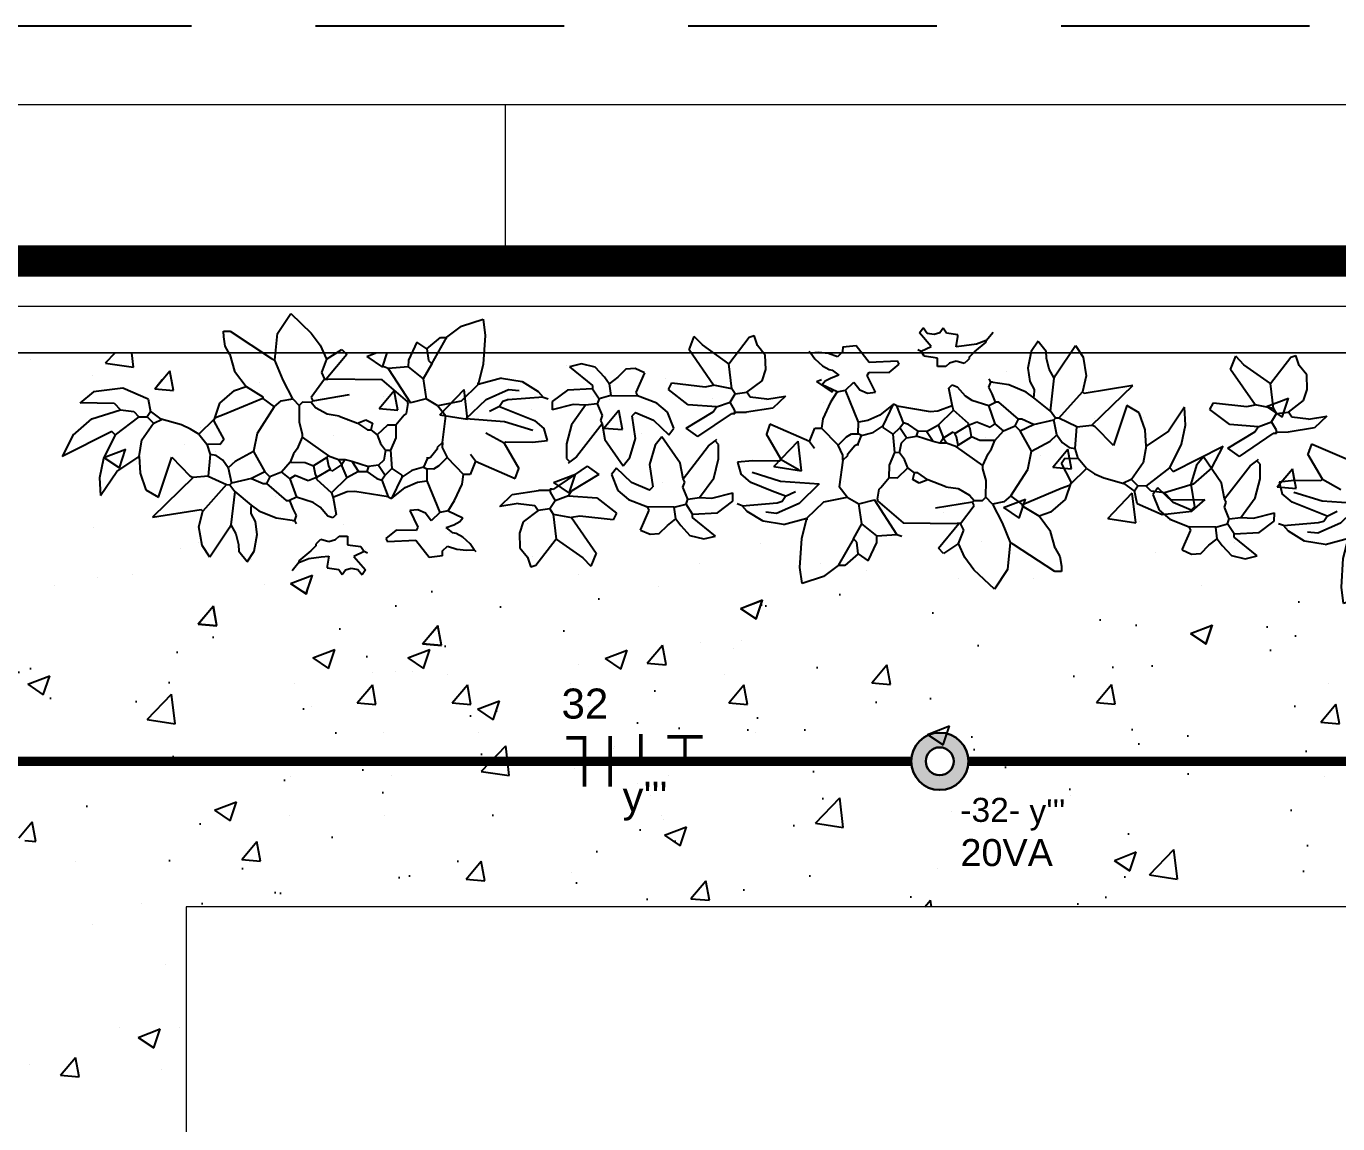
# Model space of a CAD drawing. Header units: millimetres. Extents: x 6597 to 20911, y -10306 to -132.
# Drawn here: x 12684.3 to 13103.3, y -4891.7 to -4541 of the extents above; entities that cross this region are included whole.
import ezdxf

# ---------------------------------------------------------------- set-up
doc = ezdxf.new("R2010")
doc.units = ezdxf.units.MM
doc.header["$LTSCALE"] = 25
doc.header["$MEASUREMENT"] = 0
for name, pattern in [('DASHDOT2', [12.7, 6.35, -3.175, 0, -3.175]), ('Dashed', [0.75, 0.5, -0.25]), ('HIDDEN2', [4.7625, 3.175, -1.5875])]:
    doc.linetypes.add(name, pattern=pattern)
doc.layers.add('CIRCUITOS', color=7, linetype='Continuous')
doc.layers.add('MAAI - VEGETAÇÃO', color=106, linetype='Continuous')
for name, color, linetype, lineweight in [('EL-Condutos', 5, 'Continuous', 30), ('MAAI - ALVENARIA', 7, 'Continuous', 0), ('P-SIMBOL', 1, 'Continuous', 30), ('TEXTO', 7, 'Continuous', 30)]:
    doc.layers.add(name, color=color, linetype=linetype, lineweight=lineweight)
doc.styles.add('Arial', font='arial.ttf')

# ---------------------------------------------------------------- blocks, each defined once
blk = doc.blocks.new('JVL')
for p, q in [((246.2644, -15.6832), (246.2854, -15.6508)), ((246.2854, -15.6508), (246.3188, -15.6819)), ((246.5375, -15.6858), (246.5609, -15.6677)), ((246.5609, -15.6677), (246.5955, -15.656)), ((246.5955, -15.656), (246.5993, -15.6819)), ((246.1773, -15.6807), (246.188, -15.6807)), ((246.1779, -15.6897), (246.1773, -15.6807)), ((246.188, -15.6807), (246.2553, -15.7237)), ((246.2607, -15.7264), (246.2644, -15.6832)), ((246.3188, -15.6819), (246.3336, -15.7013)), ((246.5055, -15.7049), (246.5271, -15.6861)), ((246.5136, -15.7291), (246.5375, -15.6858)), ((246.5271, -15.6861), (246.5378, -15.6861)), ((246.5993, -15.6819), (246.5968, -15.7285)), ((246.1804, -15.7052), (246.1779, -15.6897)), ((246.188, -15.7184), (246.1804, -15.7052)), ((246.3336, -15.7013), (246.3441, -15.7237)), ((246.3441, -15.7237), (246.3683, -15.7076)), ((246.3683, -15.7076), (246.3764, -15.7157)), ((246.4894, -15.6941), (246.4759, -15.7237)), ((246.5055, -15.7049), (246.4894, -15.6941)), ((246.5055, -15.7049), (246.5082, -15.7237)), ((246.188, -15.7184), (246.1961, -15.7453)), ((246.2553, -15.7237), (246.2607, -15.7264)), ((246.2743, -15.7583), (246.2607, -15.7264)), ((246.3441, -15.7237), (246.336, -15.7453)), ((246.3764, -15.7157), (246.3441, -15.756)), ((246.4759, -15.7237), (246.4759, -15.7345)), ((246.5136, -15.7291), (246.5002, -15.7533)), ((246.5082, -15.7237), (246.5136, -15.7291)), ((246.5968, -15.7285), (246.589, -15.7614)), ((246.755, -15.7257), (246.7358, -15.7306)), ((246.7358, -15.7306), (246.7735, -15.7602)), ((246.7773, -15.7309), (246.755, -15.7257)), ((246.7923, -15.7467), (246.7773, -15.7309)), ((246.1961, -15.7453), (246.2149, -15.7695)), ((246.336, -15.7453), (246.3414, -15.756)), ((246.4437, -15.7372), (246.4356, -15.7345)), ((246.4759, -15.7345), (246.4437, -15.7372)), ((246.4437, -15.7372), (246.4805, -15.7925)), ((246.4759, -15.7345), (246.5002, -15.7533)), ((246.6266, -15.7506), (246.589, -15.7614)), ((246.6266, -15.7506), (246.6598, -15.7557)), ((246.8004, -15.7575), (246.7923, -15.7467)), ((246.8138, -15.7467), (246.8004, -15.7575)), ((246.8267, -15.7335), (246.8138, -15.7467)), ((246.8415, -15.7322), (246.8267, -15.7335)), ((246.8569, -15.7387), (246.8415, -15.7322)), ((246.8569, -15.7387), (246.8434, -15.771)), ((246.1964, -15.7764), (246.2149, -15.7695)), ((246.2149, -15.7695), (246.2419, -15.7856)), ((246.2903, -15.7883), (246.2743, -15.7583)), ((246.3414, -15.756), (246.3199, -15.7856)), ((246.3414, -15.756), (246.3441, -15.756)), ((246.3441, -15.756), (246.3468, -15.756)), ((246.434, -15.756), (246.3468, -15.756)), ((246.4759, -15.791), (246.434, -15.756)), ((246.5002, -15.7533), (246.5055, -15.7856)), ((246.589, -15.7614), (246.5621, -15.7883)), ((246.589, -15.7614), (246.589, -15.7587)), ((246.6021, -15.7851), (246.6382, -15.7685)), ((246.6382, -15.7685), (246.6552, -15.7702)), ((246.6598, -15.7557), (246.6857, -15.7712)), ((246.6857, -15.7712), (246.6939, -15.7802)), ((246.7331, -15.7683), (246.7089, -15.7871)), ((246.7735, -15.7656), (246.7331, -15.7683)), ((246.7735, -15.7602), (246.7735, -15.7656)), ((246.7735, -15.7656), (246.7842, -15.7817)), ((246.8004, -15.7575), (246.8031, -15.7763)), ((246.8434, -15.771), (246.8461, -15.7763)), ((245.9689, -15.7813), (245.9472, -15.7999)), ((246.0162, -15.7751), (245.9689, -15.7813)), ((246.0571, -15.7922), (246.0162, -15.7751)), ((246.0571, -15.7922), (246.0616, -15.8125)), ((246.173, -15.7971), (246.1964, -15.7764)), ((246.2419, -15.7883), (246.18, -15.8152)), ((246.2419, -15.7856), (246.2419, -15.7883)), ((246.2419, -15.7883), (246.2607, -15.8018)), ((246.2607, -15.8018), (246.2718, -15.7919)), ((246.2718, -15.7919), (246.2903, -15.7883)), ((246.2903, -15.7883), (246.3011, -15.7991)), ((246.3064, -15.7937), (246.3011, -15.7991)), ((246.3199, -15.7937), (246.3064, -15.7937)), ((246.3199, -15.7856), (246.3226, -15.791)), ((246.3226, -15.791), (246.3199, -15.7937)), ((246.3274, -15.8023), (246.3199, -15.7937)), ((246.3226, -15.791), (246.3818, -15.7802)), ((246.4759, -15.7937), (246.4733, -15.8098)), ((246.4759, -15.7937), (246.4759, -15.791)), ((246.5055, -15.7856), (246.4805, -15.7925)), ((246.5244, -15.7964), (246.5055, -15.7856)), ((246.5621, -15.7883), (246.5244, -15.7964)), ((246.5698, -15.8172), (246.6021, -15.7851)), ((246.6293, -15.7883), (246.6239, -15.7964)), ((246.6374, -15.7856), (246.6293, -15.7883)), ((246.6939, -15.7802), (246.6374, -15.7856)), ((246.6939, -15.7802), (246.702, -15.7829)), ((246.7089, -15.7871), (246.7089, -15.8005)), ((246.7427, -15.7917), (246.7089, -15.8005)), ((246.7627, -15.7925), (246.7402, -15.8241)), ((246.7627, -15.7925), (246.7427, -15.7917)), ((246.7815, -15.7898), (246.7627, -15.7925)), ((246.7842, -15.7817), (246.7815, -15.7898)), ((246.7815, -15.7898), (246.7896, -15.8086)), ((246.8031, -15.7763), (246.7842, -15.7817)), ((246.8031, -15.7763), (246.8461, -15.7763)), ((246.8773, -15.7878), (246.8461, -15.7763)), ((246.8946, -15.8021), (246.8773, -15.7878)), ((245.948, -15.7991), (246.0024, -15.7991)), ((245.9669, -15.8247), (246.0131, -15.8098)), ((246.0024, -15.7991), (246.0131, -15.8098)), ((246.0131, -15.8098), (246.0347, -15.8125)), ((246.0347, -15.8125), (246.0427, -15.8206)), ((246.0616, -15.8125), (246.0562, -15.8206)), ((246.0789, -15.824), (246.0611, -15.8116)), ((246.1638, -15.826), (246.173, -15.7971)), ((246.18, -15.8152), (246.1665, -15.8206)), ((246.2607, -15.8018), (246.2338, -15.8448)), ((246.3011, -15.7991), (246.3011, -15.826)), ((246.346, -15.8126), (246.3274, -15.8023)), ((246.3656, -15.8152), (246.346, -15.8126)), ((246.3656, -15.8152), (246.3952, -15.826)), ((246.4706, -15.8125), (246.4571, -15.8287)), ((246.4733, -15.8098), (246.4706, -15.8125)), ((246.5244, -15.7964), (246.5378, -15.8125)), ((246.5325, -15.8556), (246.5378, -15.8125)), ((246.6239, -15.7964), (246.6078, -15.8045)), ((246.6239, -15.7964), (246.6455, -15.8045)), ((246.6455, -15.8045), (246.6804, -15.8179)), ((246.7896, -15.8086), (246.7869, -15.8167)), ((246.8434, -15.8032), (246.838, -15.8086)), ((246.844, -15.8448), (246.838, -15.8086)), ((246.8434, -15.8032), (246.8724, -15.815)), ((246.8724, -15.815), (246.8972, -15.8382)), ((246.9053, -15.8275), (246.8946, -15.8021)), ((245.9373, -15.8515), (245.9669, -15.8247)), ((246.0427, -15.8206), (246.0051, -15.8502)), ((246.0427, -15.8206), (246.0562, -15.8206)), ((246.0482, -15.8577), (246.0665, -15.8308)), ((246.067, -15.8314), (246.0562, -15.8206)), ((246.0806, -15.8245), (246.067, -15.8314)), ((246.1115, -15.8328), (246.0789, -15.824)), ((246.1262, -15.8394), (246.1115, -15.8328)), ((246.1638, -15.8233), (246.1396, -15.8475)), ((246.1638, -15.8233), (246.1638, -15.826)), ((246.1638, -15.826), (246.18, -15.8556)), ((246.3011, -15.826), (246.3064, -15.8448)), ((246.3952, -15.826), (246.4087, -15.8206)), ((246.3952, -15.826), (246.4114, -15.8367)), ((246.4087, -15.8206), (246.4194, -15.826)), ((246.4114, -15.8367), (246.4168, -15.8367)), ((246.4194, -15.826), (246.4168, -15.8367)), ((246.4168, -15.8367), (246.4275, -15.8448)), ((246.4437, -15.8287), (246.4275, -15.8448)), ((246.4571, -15.8287), (246.4437, -15.8287)), ((246.4571, -15.8287), (246.4572, -15.8489)), ((246.6322, -15.8207), (246.5698, -15.8172)), ((246.6782, -15.8344), (246.6322, -15.8207)), ((246.6804, -15.8179), (246.6966, -15.8314)), ((246.702, -15.8502), (246.6966, -15.8314)), ((246.7402, -15.8241), (246.7328, -15.8551)), ((246.7896, -15.8221), (246.7492, -15.8759)), ((246.7869, -15.8167), (246.7896, -15.8221)), ((246.7896, -15.8221), (246.7946, -15.8474)), ((246.8972, -15.8382), (246.9053, -15.8275)), ((245.9997, -15.8448), (245.9197, -15.8864)), ((245.9378, -15.8502), (245.9197, -15.8864)), ((246.0051, -15.8502), (245.9866, -15.8887)), ((246.0051, -15.8502), (245.9997, -15.8448)), ((246.0438, -15.8846), (246.0482, -15.8577)), ((246.1396, -15.8475), (246.1262, -15.8394)), ((246.1396, -15.8475), (246.1531, -15.8636)), ((246.18, -15.8556), (246.1746, -15.8636)), ((246.2338, -15.8448), (246.2284, -15.8744)), ((246.3064, -15.8502), (246.2984, -15.869)), ((246.3064, -15.8448), (246.3064, -15.8502)), ((246.3064, -15.8502), (246.3495, -15.8798)), ((246.4275, -15.8448), (246.4329, -15.8583)), ((246.4329, -15.8583), (246.441, -15.869)), ((246.4572, -15.8489), (246.449, -15.869)), ((246.5325, -15.8556), (246.5244, -15.8636)), ((246.5325, -15.8556), (246.5325, -15.8636)), ((246.632, -15.8556), (246.6024, -15.8394)), ((246.632, -15.8556), (246.6347, -15.8529)), ((246.632, -15.8556), (246.6562, -15.8959)), ((246.6347, -15.8529), (246.6778, -15.8529)), ((246.6778, -15.8529), (246.702, -15.8502)), ((246.7328, -15.8551), (246.7331, -15.8786)), ((246.7946, -15.8474), (246.8246, -15.8893)), ((246.8353, -15.8759), (246.844, -15.8448)), ((246.1746, -15.8636), (246.1531, -15.8636)), ((246.1531, -15.8636), (246.1584, -15.8798)), ((246.2284, -15.8744), (246.1988, -15.8906)), ((246.2284, -15.8744), (246.2472, -15.9067)), ((246.293, -15.8771), (246.2876, -15.8906)), ((246.2984, -15.869), (246.293, -15.8771)), ((246.441, -15.869), (246.4383, -15.8852)), ((246.441, -15.869), (246.449, -15.869)), ((246.449, -15.869), (246.4517, -15.8986)), ((246.5244, -15.8663), (246.5136, -15.8798)), ((246.5244, -15.8636), (246.5244, -15.8663)), ((246.5325, -15.8636), (246.5405, -15.8798)), ((246.5863, -15.8852), (246.5782, -15.8744)), ((246.7331, -15.8786), (246.7385, -15.884)), ((246.7492, -15.8759), (246.7385, -15.884)), ((246.8246, -15.8893), (246.8353, -15.8759)), ((245.9866, -15.8887), (245.9807, -15.9197)), ((246.0083, -15.9093), (246.0438, -15.8846)), ((246.0438, -15.8846), (246.0458, -15.9114)), ((246.0759, -15.9501), (246.0966, -15.8852)), ((246.0966, -15.8852), (246.1262, -15.9148)), ((246.1584, -15.8798), (246.1558, -15.9148)), ((246.168, -15.8812), (246.1584, -15.8798)), ((246.1791, -15.889), (246.168, -15.8812)), ((246.188, -15.9013), (246.1791, -15.889)), ((246.1988, -15.8906), (246.188, -15.9013)), ((246.2876, -15.8906), (246.2741, -15.9067)), ((246.2876, -15.8906), (246.3118, -15.8906)), ((246.3118, -15.8906), (246.3253, -15.8959)), ((246.3468, -15.8825), (246.3253, -15.8959)), ((246.3253, -15.8959), (246.328, -15.9094)), ((246.3495, -15.8798), (246.3468, -15.8825)), ((246.3468, -15.8825), (246.3495, -15.8959)), ((246.3495, -15.8798), (246.3656, -15.8852)), ((246.3495, -15.8959), (246.3522, -15.9013)), ((246.371, -15.8933), (246.3549, -15.904)), ((246.3656, -15.8852), (246.371, -15.8933)), ((246.3656, -15.8852), (246.3764, -15.8852)), ((246.3764, -15.8852), (246.371, -15.8933)), ((246.371, -15.8933), (246.371, -15.8959)), ((246.371, -15.8959), (246.3791, -15.9148)), ((246.3764, -15.8852), (246.3872, -15.8879)), ((246.3872, -15.8879), (246.4141, -15.8959)), ((246.3872, -15.8879), (246.3979, -15.904)), ((246.4141, -15.8959), (246.4114, -15.904)), ((246.4302, -15.8933), (246.4141, -15.8959)), ((246.4383, -15.8852), (246.4302, -15.8933)), ((246.4302, -15.8933), (246.441, -15.9094)), ((246.4517, -15.8986), (246.441, -15.9094)), ((246.4517, -15.8986), (246.4679, -15.9094)), ((246.5029, -15.8959), (246.484, -15.9013)), ((246.5082, -15.8825), (246.5029, -15.8959)), ((246.5029, -15.8959), (246.5082, -15.8986)), ((246.5082, -15.8798), (246.5082, -15.8825)), ((246.5136, -15.8798), (246.5082, -15.8825)), ((246.519, -15.8986), (246.5082, -15.8986)), ((246.5082, -15.8986), (246.5082, -15.9175)), ((246.5271, -15.8933), (246.519, -15.8986)), ((246.5405, -15.8798), (246.5271, -15.8933)), ((246.5405, -15.8798), (246.5674, -15.9067)), ((246.5863, -15.8852), (246.5782, -15.9067)), ((246.5863, -15.8852), (246.6508, -15.9121)), ((246.6508, -15.9121), (246.6562, -15.8959)), ((246.7665, -15.8906), (246.7127, -15.9282)), ((246.7385, -15.884), (246.7358, -15.8867)), ((246.7665, -15.8906), (246.7854, -15.904)), ((245.9807, -15.9197), (245.9827, -15.9486)), ((245.9827, -15.9486), (246.0083, -15.9093)), ((246.0458, -15.9114), (246.0556, -15.9383)), ((246.1315, -15.9175), (246.0666, -15.9824)), ((246.1262, -15.9148), (246.1315, -15.9175)), ((246.1558, -15.9148), (246.1315, -15.9175)), ((246.1558, -15.9148), (246.1853, -15.9282)), ((246.188, -15.9013), (246.1934, -15.9255)), ((246.2257, -15.9175), (246.1934, -15.9255)), ((246.2472, -15.9067), (246.2257, -15.9175)), ((246.2257, -15.9175), (246.2445, -15.9255)), ((246.2472, -15.9067), (246.2553, -15.9148)), ((246.2553, -15.9148), (246.2499, -15.9255)), ((246.2741, -15.9067), (246.2553, -15.9148)), ((246.2741, -15.9067), (246.2876, -15.9175)), ((246.2957, -15.9121), (246.2876, -15.9175)), ((246.2876, -15.9175), (246.2984, -15.9471)), ((246.3172, -15.9202), (246.2957, -15.9121)), ((246.3306, -15.9148), (246.3172, -15.9202)), ((246.328, -15.9094), (246.3306, -15.9148)), ((246.3522, -15.9013), (246.3306, -15.9148)), ((246.3306, -15.9148), (246.3306, -15.9175)), ((246.3306, -15.9175), (246.3549, -15.939)), ((246.3549, -15.904), (246.3522, -15.9013)), ((246.3791, -15.9148), (246.3549, -15.939)), ((246.3979, -15.904), (246.3791, -15.9148)), ((246.3979, -15.904), (246.4114, -15.904)), ((246.4114, -15.904), (246.4275, -15.9148)), ((246.4275, -15.9148), (246.4356, -15.9175)), ((246.441, -15.9094), (246.4356, -15.9175)), ((246.4356, -15.9175), (246.4464, -15.9444)), ((246.4679, -15.9121), (246.4517, -15.9471)), ((246.484, -15.9013), (246.4679, -15.9121)), ((246.4679, -15.9094), (246.4679, -15.9121)), ((246.4735, -15.9289), (246.4932, -15.9201)), ((246.4932, -15.9201), (246.5082, -15.9175)), ((246.5082, -15.9175), (246.5298, -15.9686)), ((246.5654, -15.9222), (246.5674, -15.9067)), ((246.5782, -15.9067), (246.5674, -15.9067)), ((246.7854, -15.904), (246.7423, -15.9309)), ((246.0556, -15.9383), (246.0759, -15.9501)), ((246.1853, -15.9282), (246.1477, -15.9713)), ((246.1853, -15.9282), (246.1907, -15.9282)), ((246.1934, -15.9255), (246.1907, -15.9282)), ((246.1907, -15.9282), (246.1988, -15.939)), ((246.1988, -15.939), (246.1934, -15.9928)), ((246.1988, -15.939), (246.2257, -15.9605)), ((246.2445, -15.9255), (246.2499, -15.9255)), ((246.2499, -15.9255), (246.2822, -15.9524)), ((246.3549, -15.939), (246.3576, -15.9471)), ((246.3803, -15.9373), (246.3574, -15.9465)), ((246.3925, -15.9363), (246.3803, -15.9373)), ((246.4464, -15.9444), (246.3925, -15.9363)), ((246.4517, -15.9471), (246.4735, -15.9289)), ((246.5535, -15.9491), (246.5654, -15.9222)), ((246.6264, -15.9576), (246.6462, -15.9382)), ((246.6462, -15.9382), (246.6885, -15.9309)), ((246.7074, -15.9309), (246.6885, -15.9309)), ((246.7074, -15.9282), (246.71, -15.9282)), ((246.7074, -15.9282), (246.7074, -15.9309)), ((246.71, -15.9282), (246.7074, -15.9309)), ((246.7074, -15.9309), (246.7074, -15.9336)), ((246.7074, -15.9336), (246.7154, -15.9471)), ((246.71, -15.9282), (246.7127, -15.9282)), ((246.737, -15.939), (246.7154, -15.9471)), ((246.7423, -15.9309), (246.737, -15.939)), ((246.737, -15.939), (246.7827, -15.9417)), ((246.7827, -15.9417), (246.815, -15.9659)), ((246.2257, -15.9605), (246.2257, -15.9632)), ((246.2257, -15.9605), (246.2383, -15.9696)), ((246.2257, -15.974), (246.2257, -15.9632)), ((246.2822, -15.9524), (246.2876, -15.9524)), ((246.2984, -15.9471), (246.2876, -15.9524)), ((246.2876, -15.9524), (246.293, -15.9659)), ((246.3256, -15.9551), (246.2984, -15.9471)), ((246.3367, -15.9624), (246.3256, -15.9551)), ((246.3495, -15.9767), (246.3367, -15.9624)), ((246.3576, -15.9471), (246.3629, -15.974)), ((246.4464, -15.9444), (246.4517, -15.9471)), ((246.5432, -15.9659), (246.5535, -15.9491)), ((246.6562, -15.9524), (246.6264, -15.9576)), ((246.6562, -15.9524), (246.6831, -15.9551)), ((246.6885, -15.9632), (246.6643, -15.982)), ((246.6831, -15.9551), (246.6885, -15.9632)), ((246.7074, -15.9605), (246.6885, -15.9632)), ((246.7154, -15.9471), (246.7074, -15.9605)), ((246.7074, -15.9605), (246.7127, -15.9686)), ((246.0666, -15.9824), (246.145, -15.9686)), ((246.1418, -15.997), (246.1477, -15.9713)), ((246.145, -15.9686), (246.1477, -15.9713)), ((246.2328, -15.9869), (246.2257, -15.974)), ((246.2383, -15.9696), (246.2663, -15.9807)), ((246.2663, -15.9807), (246.2957, -15.9847)), ((246.293, -15.9659), (246.2984, -15.9767)), ((246.293, -15.9847), (246.2957, -15.9847)), ((246.2984, -15.9767), (246.2957, -15.9847)), ((246.2957, -15.9847), (246.2984, -15.9901)), ((246.3576, -15.9794), (246.3495, -15.9767)), ((246.3629, -15.974), (246.3576, -15.9794)), ((246.4942, -15.9646), (246.4813, -15.9659)), ((246.4813, -15.9659), (246.4948, -15.9928)), ((246.5066, -15.9698), (246.4942, -15.9646)), ((246.5163, -15.982), (246.5066, -15.9698)), ((246.5298, -15.9686), (246.5163, -15.982)), ((246.5432, -15.9659), (246.5298, -15.9686)), ((246.5432, -15.9659), (246.5674, -15.9767)), ((246.553, -15.9879), (246.5624, -15.9827)), ((246.5624, -15.9827), (246.5674, -15.9767)), ((246.6643, -15.982), (246.6586, -16.0003)), ((246.7127, -15.9686), (246.7423, -15.974)), ((246.7127, -15.9686), (246.7181, -16.0089)), ((246.7558, -15.9713), (246.7423, -15.974)), ((246.7423, -15.974), (246.7827, -16.0305)), ((246.8096, -15.9767), (246.7558, -15.9713)), ((246.815, -15.9659), (246.8096, -15.9767)), ((246.1473, -16.0269), (246.1418, -15.997)), ((246.1907, -15.9982), (246.16, -16.0457)), ((246.1934, -15.9928), (246.1907, -15.9982)), ((246.1934, -15.9928), (246.2015, -16.0072)), ((246.236, -16.0081), (246.2328, -15.9869)), ((246.4598, -15.9982), (246.4437, -16.0116)), ((246.4921, -15.9982), (246.4598, -15.9982)), ((246.4948, -15.9928), (246.4921, -15.9982)), ((246.5405, -15.9928), (246.553, -15.9879)), ((246.5513, -16.0009), (246.5405, -15.9928)), ((246.5565, -16.0019), (246.5513, -16.0009)), ((246.5674, -16.0076), (246.5565, -16.0019)), ((246.6586, -16.0003), (246.6598, -16.0236)), ((246.16, -16.0457), (246.1473, -16.0269)), ((246.2015, -16.0072), (246.2061, -16.0245)), ((246.2061, -16.0245), (246.2069, -16.0359)), ((246.2314, -16.0351), (246.236, -16.0081)), ((246.3306, -16.0251), (246.3226, -16.0332)), ((246.3333, -16.0197), (246.3306, -16.0224)), ((246.3306, -16.0224), (246.3306, -16.0251)), ((246.3333, -16.0197), (246.3387, -16.0143)), ((246.3387, -16.0143), (246.3518, -16.0177)), ((246.3518, -16.0177), (246.3624, -16.0144)), ((246.3624, -16.0144), (246.3683, -16.0089)), ((246.3683, -16.0089), (246.3818, -16.0089)), ((246.3818, -16.0089), (246.3818, -16.0224)), ((246.3818, -16.0224), (246.4033, -16.0251)), ((246.4033, -16.0251), (246.4087, -16.0332)), ((246.4437, -16.0116), (246.4464, -16.017)), ((246.4921, -16.0143), (246.4464, -16.017)), ((246.5136, -16.0412), (246.4921, -16.0143)), ((246.5351, -16.0305), (246.5432, -16.0224)), ((246.5432, -16.0224), (246.558, -16.0273)), ((246.558, -16.0273), (246.5738, -16.0288)), ((246.5797, -16.0185), (246.5674, -16.0076)), ((246.5863, -16.0278), (246.5797, -16.0185)), ((246.6598, -16.0236), (246.6724, -16.0386)), ((246.7181, -16.0089), (246.6858, -16.052)), ((246.7181, -16.0089), (246.7612, -16.0386)), ((246.2203, -16.052), (246.2069, -16.0359)), ((246.2203, -16.052), (246.2314, -16.0351)), ((246.3226, -16.0332), (246.3037, -16.0493)), ((246.3037, -16.052), (246.3197, -16.0457)), ((246.3197, -16.0457), (246.3394, -16.0428)), ((246.3394, -16.0428), (246.3522, -16.0412)), ((246.3522, -16.0412), (246.3495, -16.0574)), ((246.4087, -16.0332), (246.3925, -16.0412)), ((246.3925, -16.0412), (246.4114, -16.0628)), ((246.4141, -16.0359), (246.4087, -16.0332)), ((246.5351, -16.0386), (246.5136, -16.0412)), ((246.5351, -16.0386), (246.5351, -16.0305)), ((246.5738, -16.0288), (246.5863, -16.0278)), ((246.5863, -16.0278), (246.589, -16.0305)), ((246.6724, -16.0386), (246.6778, -16.0547)), ((246.7612, -16.0386), (246.7746, -16.052)), ((246.7827, -16.0305), (246.7746, -16.052)), ((246.3037, -16.052), (246.293, -16.0655)), ((246.3037, -16.0493), (246.3037, -16.052)), ((246.3495, -16.0574), (246.3495, -16.0601)), ((246.3495, -16.0601), (246.3683, -16.0628)), ((246.3683, -16.0628), (246.3737, -16.0708)), ((246.3737, -16.0708), (246.379, -16.063)), ((246.379, -16.063), (246.3881, -16.0601)), ((246.3881, -16.0601), (246.3992, -16.062)), ((246.3992, -16.062), (246.406, -16.0708)), ((246.4114, -16.0628), (246.406, -16.0708)), ((246.6858, -16.052), (246.6778, -16.0547))]:
    blk.add_line(p, q)
for centre, start, end in [((246.434, -15.756), 49.844, 89.647), ((246.0571, -15.7922), 12.8043, 67.5333)]:
    blk.add_arc(centre, 0.000000336, start, end)

msp = doc.modelspace()

# ---------------------------------------------------------------- hatches: boundary and pattern name
at = {"layer": 'MAAI - VEGETAÇÃO', "transparency": 33554559}
h = msp.add_hatch(dxfattribs=at)
h.set_pattern_fill('AR-CONC', color=256, scale=10)
h.set_pattern_definition([(50, (-24217.496, -17853.917), (71.72602, -6.27521), [7.5, -82.5]), (355, (-24217.496, -17853.92), (-13.87513, 75.21921), [6, -66]), (100.45144, (-24211.52, -17854.44), (57.85088, 68.944), [6.37402, -70.11421]), (46.1842, (-24217.5, -17833.92), (106.72413, -16.55193), [11.25, -123.75]), (96.63564, (-24208.6, -17835.3), (93.4662, 97.41186), [9.56103, -105.17138]), (351.18416, (-24217.5, -17833.92), (93.4662, 97.41186), [9, -99]), (21, (-24207.496, -17838.917), (59.690705, -40.26189), [7.5, -82.5]), (326, (-24207.496, -17838.92), (24.33153, 72.515), [6, -66]), (71.45144, (-24202.52, -17842.27), (84.02224, 32.25312), [6.37402, -70.11421]), (37.5, (-24217.496, -17853.917), (1.215986, 33.289385), [0, -65.2, 0, -67, 0, -66.25]), (7.5, (-24217.496, -17853.917), (26.306954, 39.44117), [0, -38.2, 0, -63.7, 0, -25.25]), (327.5, (-24239.796, -17853.917), (53.382244, -2.255487), [0, -25, 0, -78, 0, -103.5]), (317.5, (-24249.796, -17853.917), (58.318617, 10.0105), [0, -32.5, 0, -51.8, 0, -73.5])])
h.paths.add_polyline_path([(13188.06, -4721.62), (13170.32, -4721.62), (13166.56, -4727.24), (13160.67, -4721.62), (13114.1, -4721.62), (13112.01, -4723.18), (13105.12, -4725.4), (13104.63, -4721.62), (12632.32, -4721.62), (12628.56, -4727.24), (12622.67, -4721.62), (12576.09, -4721.62), (12574.01, -4723.18), (12567.12, -4725.4), (12566.63, -4721.62), (12491.21, -4721.62), (12735.36, -4822.4), (13188.06, -4822.4)])
at = {"layer": 'P-SIMBOL'}
h = msp.add_hatch(color=256, dxfattribs=at)
h.dxf.hatch_style = 1
h.paths.add_polyline_path([(12967, -4775.87, 1), (12985.29, -4775.87, 1)])
h.paths.add_polyline_path([(12980.6, -4775.87, -1), (12971.68, -4775.87, -1)], flags=16)

# ---------------------------------------------------------------- linework, layer by layer
at = {"linetype": 'HIDDEN2'}
msp.add_line((15713.63, -4540.99), (9367.5, -4540.99), dxfattribs=at)
at = {"lineweight": 0}
msp.add_line((9392.5, -4565.99), (15688.63, -4565.99), dxfattribs=at)
at = {"color": 7, "lineweight": 0}
msp.add_line((12837.41, -4615.99), (12837.41, -4565.99), dxfattribs=at)
at = {"layer": 'CIRCUITOS'}
for points, const_width in [([(12856.87, -4768.32), (12862.78, -4768.32)], 1.16), ([(12862.62, -4767.74), (12862.62, -4784)], 1.16), ([(12862.62, -4767.74), (12862.62, -4784)], 1.16), ([(12870.81, -4767.74), (12870.81, -4784)], 1.16), ([(12870.81, -4767.74), (12870.81, -4784)], 1.16), ([(12880.66, -4767.11), (12880.66, -4776.16)], 1.16), ([(12889.16, -4768.03), (12900.4, -4768.03)], 1.11), ([(12894.78, -4768.03), (12894.78, -4775.87)], 1.11)]:
    msp.add_lwpolyline(points, dxfattribs=dict(at, const_width=const_width))
at = {"layer": 'EL-Condutos', "linetype": 'Dashed', "const_width": 3}
for points in [[(12624.32, -4775.87), (12967, -4775.87)], [(12985.29, -4775.87), (13327.97, -4775.87)]]:
    msp.add_lwpolyline(points, dxfattribs=at)
at = {"layer": 'MAAI - ALVENARIA'}
for p, q in [((9533.86, -4630.4), (15548.86, -4630.4)), ((9548.86, -4645.4), (13709.17, -4645.4)), ((13709.17, -4645.4), (9548.86, -4645.4)), ((14357.86, -4822.4), (12735.36, -4822.4)), ((12735.36, -4822.4), (12735.36, -4926.4))]:
    msp.add_line(p, q, dxfattribs=at)
at = {"layer": 'MAAI - VEGETAÇÃO', "linetype": 'Continuous', "transparency": 33554559}
for p, q in [((12709.67, -4648.59), (12712.73, -4645.4)), ((12718.56, -4649.98), (12718.02, -4645.4)), ((12793.1, -4646.52), (12796.02, -4645.4)), ((12798.07, -4649.88), (12799.57, -4645.4)), ((12685.59, -4647.59), (12685.59, -4647.59)), ((12709.66, -4648.6), (12718.56, -4649.98)), ((12793.1, -4646.52), (12798.07, -4649.88)), ((12856.77, -4649.27), (12856.77, -4649.27)), ((12971.74, -4646.99), (12971.74, -4646.99)), ((12705.4, -4652.67), (12705.4, -4652.67)), ((12725.34, -4656.82), (12730.16, -4651.07)), ((12725.34, -4656.82), (12727.77, -4653.92)), ((12731.32, -4657.34), (12730.16, -4651.08)), ((12731.32, -4657.34), (12730.69, -4653.92)), ((12888.68, -4653.53), (12888.68, -4653.53)), ((12936.81, -4654.53), (12938.39, -4653.92)), ((12936.81, -4654.53), (12941.78, -4657.88)), ((12997.37, -4651.2), (12997.37, -4651.2)), ((12725.34, -4656.82), (12731.32, -4657.34)), ((12725.34, -4656.82), (12731.32, -4657.34)), ((12758.78, -4654.92), (12758.78, -4654.92)), ((12797.07, -4663.1), (12801.89, -4657.35)), ((12803.05, -4663.62), (12801.89, -4657.35)), ((12812.17, -4657.18), (12812.17, -4657.18)), ((12816.39, -4665.15), (12824.18, -4657.03)), ((12825.28, -4666.53), (12824.17, -4657.04)), ((12941.78, -4657.88), (12942.01, -4657.19)), ((13093.19, -4658.39), (13093.19, -4658.39)), ((13093.19, -4658.39), (13093.19, -4658.39)), ((12797.07, -4663.1), (12803.05, -4663.62)), ((12798.45, -4659.28), (12798.45, -4659.28)), ((12838.17, -4659.94), (12838.17, -4659.94)), ((12865.55, -4659.43), (12865.55, -4659.43)), ((12870.71, -4660.29), (12870.71, -4660.29)), ((12903.57, -4660.02), (12903.57, -4660.02)), ((12939.05, -4661.21), (12939.05, -4661.21)), ((13080.52, -4662.54), (13087.52, -4659.85)), ((13080.52, -4662.54), (13085.5, -4665.89)), ((13085.5, -4665.89), (13087.52, -4659.85)), ((12786.82, -4666.98), (12786.82, -4666.98)), ((12816.39, -4665.15), (12825.28, -4666.53)), ((12845.68, -4663.59), (12845.68, -4663.59)), ((12845.68, -4663.59), (12845.68, -4663.59)), ((12868.79, -4669.37), (12873.62, -4663.63)), ((12874.77, -4669.89), (12873.62, -4663.63)), ((12972.31, -4663.95), (12972.31, -4663.95)), ((13025.69, -4666.2), (13025.69, -4666.2)), ((13041.25, -4665.88), (13041.25, -4665.88)), ((13041.25, -4665.88), (13041.25, -4665.88)), ((13096.53, -4666.54), (13096.53, -4666.54)), ((12740.13, -4669.29), (12740.13, -4669.29)), ((12740.13, -4669.29), (12740.13, -4669.29)), ((12868.79, -4669.37), (12874.77, -4669.89)), ((12880.73, -4671.22), (12880.73, -4671.22)), ((12880.73, -4671.22), (12880.73, -4671.22)), ((13071.5, -4669.83), (13071.5, -4669.83)), ((13071.5, -4669.83), (13071.5, -4669.83)), ((13079.08, -4668.46), (13079.08, -4668.46)), ((12734.88, -4674.48), (12734.88, -4674.48)), ((12782.53, -4671.9), (12782.53, -4671.9)), ((12923.12, -4681.7), (12930.91, -4673.58)), ((12932, -4683.09), (12930.9, -4673.59)), ((12990.74, -4672.29), (12990.74, -4672.29)), ((12709.07, -4678.77), (12716.08, -4676.09)), ((12709.07, -4678.77), (12709.19, -4678.73)), ((12709.07, -4678.77), (12714.05, -4682.13)), ((12709.07, -4678.77), (12709.14, -4678.82)), ((12714.05, -4682.13), (12716.07, -4676.09)), ((12744.65, -4676.89), (12744.65, -4676.89)), ((12924.8, -4679.95), (12925.39, -4679.33)), ((13008.34, -4678.15), (13008.34, -4678.15)), ((13012.25, -4681.92), (13017.07, -4676.18)), ((13018.22, -4682.44), (13017.07, -4676.18)), ((13093.88, -4676.19), (13093.88, -4676.19)), ((13093.88, -4676.19), (13093.88, -4676.19)), ((12719.62, -4680.18), (12719.62, -4680.18)), ((12719.62, -4680.18), (12719.62, -4680.18)), ((12822.41, -4681.23), (12822.41, -4681.23)), ((12852.79, -4686.78), (12859.79, -4684.09)), ((12852.79, -4686.78), (12859.76, -4684.1)), ((12857.76, -4690.14), (12859.79, -4684.09)), ((12923.11, -4681.71), (12932, -4683.09)), ((12970.47, -4683.14), (12970.47, -4683.14)), ((13012.25, -4681.92), (13018.22, -4682.44)), ((13083.97, -4688.2), (13088.79, -4682.45)), ((13085.34, -4686.57), (13088.79, -4682.45)), ((13089.95, -4688.72), (13088.79, -4682.45)), ((13089.48, -4686.18), (13088.79, -4682.45)), ((12852.79, -4686.78), (12857.76, -4690.14)), ((12852.79, -4686.78), (12854.31, -4687.81)), ((12887.46, -4686.82), (12887.46, -4686.82)), ((12945.44, -4686.43), (12945.44, -4686.43)), ((13035.56, -4686.2), (13035.56, -4686.2)), ((13083.97, -4688.2), (13084.73, -4687.3)), ((13083.97, -4688.2), (13089.95, -4688.72)), ((13083.97, -4688.2), (13084.99, -4688.29)), ((12764.09, -4691.24), (12764.09, -4691.24)), ((12996.5, -4694.79), (13003.5, -4692.1)), ((13001.47, -4698.15), (13003.5, -4692.1)), ((13029.84, -4698.25), (13037.63, -4690.13)), ((13029.84, -4698.25), (13037.63, -4690.13)), ((13038.73, -4699.64), (13037.62, -4690.14)), ((13038.73, -4699.64), (13037.62, -4690.14)), ((13091.98, -4691.68), (13091.98, -4691.68)), ((12836.95, -4693.23), (12836.95, -4693.23)), ((12882.28, -4694.75), (12882.28, -4694.75)), ((12882.28, -4694.75), (12882.28, -4694.75)), ((12977.24, -4696.21), (12977.24, -4696.21)), ((12996.5, -4694.79), (13001.47, -4698.15)), ((12785.61, -4700.27), (12785.61, -4700.27)), ((12785.61, -4700.27), (12785.61, -4700.27)), ((12844.41, -4699.73), (12844.41, -4699.73)), ((13029.83, -4698.26), (13038.73, -4699.64)), ((13029.83, -4698.26), (13038.73, -4699.64)), ((13040.04, -4699.17), (13040.04, -4699.17)), ((13040.04, -4699.17), (13040.04, -4699.17)), ((12705.77, -4701.25), (12705.77, -4701.25)), ((12705.77, -4701.25), (12705.77, -4701.25)), ((12819.37, -4703.03), (12819.37, -4703.03)), ((12733.67, -4707.76), (12733.67, -4707.76)), ((12733.67, -4707.76), (12733.67, -4707.76)), ((12739.31, -4706.02), (12739.31, -4706.02)), ((12739.31, -4706.02), (12739.31, -4706.02)), ((12792.69, -4708.28), (12792.69, -4708.28)), ((12792.69, -4708.28), (12792.69, -4708.28)), ((12918.92, -4706.22), (12918.92, -4706.22)), ((12918.92, -4706.22), (12918.92, -4706.22)), ((12989.53, -4705.57), (12989.53, -4705.57)), ((13045.19, -4709.28), (13045.19, -4709.28)), ((13045.19, -4709.28), (13045.19, -4709.28)), ((13070.23, -4705.98), (13070.23, -4705.98)), ((12756.22, -4711.34), (12756.22, -4711.34)), ((12756.22, -4711.34), (12756.22, -4711.34)), ((12846.07, -4710.53), (12846.07, -4710.53)), ((12899.46, -4712.79), (12899.46, -4712.79)), ((12899.46, -4712.79), (12899.46, -4712.79)), ((12938.18, -4712.62), (12938.18, -4712.62)), ((12707.01, -4717.2), (12707.01, -4717.2)), ((12707.01, -4717.2), (12707.01, -4717.2)), ((12718.35, -4716.33), (12718.35, -4716.33)), ((12718.35, -4716.33), (12718.35, -4716.33)), ((12768.76, -4719.04), (12775.77, -4716.35)), ((12768.76, -4719.04), (12775.77, -4716.35)), ((12773.74, -4722.39), (12775.77, -4716.35)), ((12774, -4721.62), (12775.77, -4716.35)), ((12860.6, -4716.23), (12860.6, -4716.23)), ((12860.6, -4716.23), (12860.6, -4716.23)), ((12952.84, -4715.05), (12952.84, -4715.05)), ((12952.84, -4715.05), (12952.84, -4715.05)), ((12982.04, -4717.59), (12982.04, -4717.59)), ((12982.04, -4717.59), (12982.04, -4717.59)), ((13006.22, -4717.3), (13006.22, -4717.3)), ((13006.22, -4717.3), (13006.22, -4717.3)), ((12693.31, -4719.62), (12693.31, -4719.62)), ((12693.31, -4719.62), (12693.31, -4719.62)), ((12760.39, -4719.46), (12760.39, -4719.46)), ((12760.39, -4719.46), (12760.39, -4719.46)), ((12768.76, -4719.04), (12772.59, -4721.62)), ((12768.76, -4719.04), (12773.74, -4722.39)), ((12813.78, -4721.71), (12813.78, -4721.71)), ((12886.25, -4720.11), (12886.25, -4720.11)), ((12886.25, -4720.11), (12886.25, -4720.11)), ((13059.6, -4719.56), (13059.6, -4719.56)), ((13059.6, -4719.56), (13059.6, -4719.56)), ((12867.16, -4723.97), (12867.16, -4723.97)), ((12912.48, -4727.04), (12919.48, -4724.36)), ((12917.45, -4730.4), (12919.48, -4724.36)), ((12919.13, -4725.87), (12919.13, -4725.87)), ((12944.16, -4722.58), (12944.16, -4722.58)), ((13090.76, -4724.96), (13090.76, -4724.96)), ((12739.22, -4732.04), (12744.04, -4726.29)), ((12745.19, -4732.56), (12744.04, -4726.29)), ((12802.28, -4726.24), (12802.28, -4726.24)), ((12835.73, -4726.52), (12835.73, -4726.52)), ((12912.48, -4727.04), (12917.45, -4730.4)), ((12920.54, -4726.22), (12920.54, -4726.22)), ((12973.92, -4728.48), (12973.92, -4728.48)), ((12739.22, -4732.04), (12745.19, -4732.56)), ((12784.39, -4733.56), (12784.39, -4733.56)), ((12810.94, -4738.31), (12815.76, -4732.57)), ((12816.92, -4738.84), (12815.76, -4732.57)), ((12855.97, -4734.19), (12855.97, -4734.19)), ((13027.31, -4730.73), (13027.31, -4730.73)), ((13038.82, -4732.46), (13038.82, -4732.46)), ((13056.19, -4735.05), (13063.19, -4732.37)), ((13061.16, -4738.41), (13063.19, -4732.37)), ((13080.69, -4732.99), (13080.69, -4732.99)), ((12743.96, -4736.25), (12743.96, -4736.25)), ((12810.94, -4738.31), (12816.92, -4738.84)), ((12899.73, -4737.79), (12899.73, -4737.79)), ((12912.73, -4737.31), (12912.73, -4737.31)), ((13056.19, -4735.05), (13061.16, -4738.41)), ((13089.75, -4735.85), (13089.75, -4735.85)), ((12775.88, -4742.84), (12782.88, -4740.16)), ((12775.88, -4742.84), (12780.85, -4746.2)), ((12780.85, -4746.2), (12782.88, -4740.16)), ((12806.23, -4742.84), (12813.23, -4740.16)), ((12806.23, -4742.84), (12811.21, -4746.2)), ((12811.21, -4746.2), (12813.23, -4740.16)), ((12818.1, -4739.17), (12818.1, -4739.17)), ((12869.29, -4743.06), (12876.29, -4740.37)), ((12874.26, -4746.42), (12876.29, -4740.37)), ((12886.89, -4739.56), (12887.49, -4738.84)), ((12887.62, -4739.56), (12887.49, -4738.85)), ((12910.22, -4739.76), (12910.22, -4739.76)), ((12988.31, -4738.86), (12988.31, -4738.86)), ((12860.79, -4744.81), (12860.79, -4744.81)), ((12869.29, -4743.06), (12874.26, -4746.42)), ((12769.86, -4750.87), (12769.86, -4750.87)), ((12794.89, -4747.57), (12794.89, -4747.57)), ((12802.32, -4747.27), (12802.32, -4747.27)), ((12807.79, -4747.24), (12807.79, -4747.24)), ((12819.01, -4748.15), (12819.01, -4748.15)), ((12858.18, -4750.87), (12858.18, -4750.87)), ((12907.34, -4748.15), (12907.34, -4748.15)), ((13100.47, -4750.87), (13100.47, -4750.87)), ((12790.06, -4757.22), (12794.88, -4751.48)), ((12796.04, -4757.75), (12794.88, -4751.48)), ((12820.41, -4757.22), (12825.24, -4751.48)), ((12826.39, -4757.75), (12825.24, -4751.48)), ((12908.74, -4757.22), (12913.56, -4751.48)), ((12914.72, -4757.75), (12913.56, -4751.48)), ((12914.09, -4754.97), (12914.09, -4754.97)), ((12775.5, -4758.41), (12775.5, -4758.41)), ((12790.06, -4757.22), (12796.04, -4757.75)), ((12820.41, -4757.22), (12826.39, -4757.75)), ((12863.82, -4758.41), (12863.82, -4758.41)), ((12908.74, -4757.22), (12914.72, -4757.75)), ((12798.53, -4766.82), (12798.53, -4766.82)), ((12828.88, -4766.82), (12828.88, -4766.82)), ((12917.2, -4766.82), (12917.2, -4766.82)), ((12871.86, -4771.68), (12871.86, -4771.68)), ((12872.34, -4771.08), (12872.34, -4771.08)), ((12806.46, -4775.87), (12806.46, -4775.87)), ((12894.78, -4775.87), (12894.78, -4775.87)), ((12801.1, -4780.56), (12801.1, -4780.56)), ((12859.57, -4778.1), (12859.57, -4778.1)), ((12862.69, -4780.35), (12862.69, -4780.35)), ((12869.24, -4777.15), (12869.24, -4777.15)), ((12889.43, -4780.56), (12889.43, -4780.56)), ((12768.58, -4780.86), (12768.58, -4780.86)), ((12879.61, -4782.8), (12879.61, -4782.8)), ((13099.19, -4780.86), (13099.19, -4780.86)), ((13017.8, -4786.82), (13017.8, -4786.82)), ((12979.93, -4791.8), (12979.93, -4791.8)), ((12768.53, -4793.16), (12768.53, -4793.16)), ((12798.88, -4793.16), (12798.88, -4793.16)), ((12887.21, -4793.16), (12887.21, -4793.16)), ((12887.78, -4794.41), (12887.78, -4794.41)), ((12699.94, -4807.95), (12699.94, -4807.95)), ((12858.35, -4811.39), (12858.35, -4811.39)), ((12975.57, -4810.03), (12975.57, -4810.03)), ((12721.03, -4821.39), (12721.03, -4821.39)), ((12721.03, -4821.39), (12721.03, -4821.39)), ((12705.48, -4827.88), (12705.48, -4827.88)), ((12705.48, -4827.88), (12705.48, -4827.88)), ((12728.8, -4840.92), (12728.8, -4840.92)), ((12728.8, -4840.92), (12728.8, -4840.92)), ((12714.15, -4860.79), (12714.15, -4860.79)), ((12714.15, -4860.79), (12714.15, -4860.79)), ((12720.1, -4864.07), (12727.1, -4861.38)), ((12720.1, -4864.07), (12727.1, -4861.38)), ((12720.1, -4864.07), (12725.08, -4867.42)), ((12720.1, -4864.07), (12725.08, -4867.42)), ((12725.07, -4867.42), (12727.1, -4861.38)), ((12725.07, -4867.42), (12727.1, -4861.38)), ((12733.43, -4861.04), (12733.43, -4861.04)), ((12733.43, -4861.04), (12733.43, -4861.04)), ((12695.24, -4876.2), (12700.06, -4870.46)), ((12695.24, -4876.2), (12700.06, -4870.46)), ((12701.22, -4876.73), (12700.06, -4870.46)), ((12701.22, -4876.73), (12700.06, -4870.46)), ((12685.35, -4872.89), (12685.35, -4872.89)), ((12685.35, -4872.89), (12685.35, -4872.89)), ((12695.24, -4876.2), (12701.22, -4876.73)), ((12695.24, -4876.2), (12701.22, -4876.73)), ((12727.59, -4874.21), (12727.59, -4874.21)), ((12727.59, -4874.21), (12727.59, -4874.21))]:
    msp.add_line(p, q, dxfattribs=at)
at = {"layer": 'P-SIMBOL'}
for radius in [9.14, 9.14, 4.46]:
    msp.add_circle((12976.14, -4775.87), radius, dxfattribs=at)
at = {"layer": 'TEXTO', "color": 7, "const_width": 10}
msp.add_lwpolyline([(9517.5, -8720.99), (15641.57, -8720.99), (15641.57, -4615.99), (9517.5, -4615.99)], close=True, dxfattribs=at)

# ---------------------------------------------------------------- block references
at = {"layer": 'MAAI - VEGETAÇÃO', "transparency": 33554559, "xscale": 198.1492140380814, "yscale": 198.1492140380814, "zscale": 198.1492140380814}
for p, rotation in [((-35986.77, -881.44), 359.2363520699054), ((61749.17, -8472.24), 179.2363520699055), ((61922.15, -8478.58), 179.2363520699055)]:
    msp.add_blockref('JVL', p, dxfattribs=dict(at, rotation=rotation))

# ---------------------------------------------------------------- texts
at = {"layer": 'CIRCUITOS', "linetype": 'DASHDOT2', "style": 'Arial'}
for s, height, p in [('32', 9.6, (12855.32, -4762.22)), ("y'''", 9.6, (12874.8, -4791.93)), ('-32-', 7.68, (12982.7, -4795.22)), ("y'''", 7.68, (13004.78, -4795.69)), ('20VA', 8.64, (12982.76, -4809.35))]:
    msp.add_text(s, height=height, dxfattribs=at).set_placement(p)

doc.saveas('drawing.dxf')
